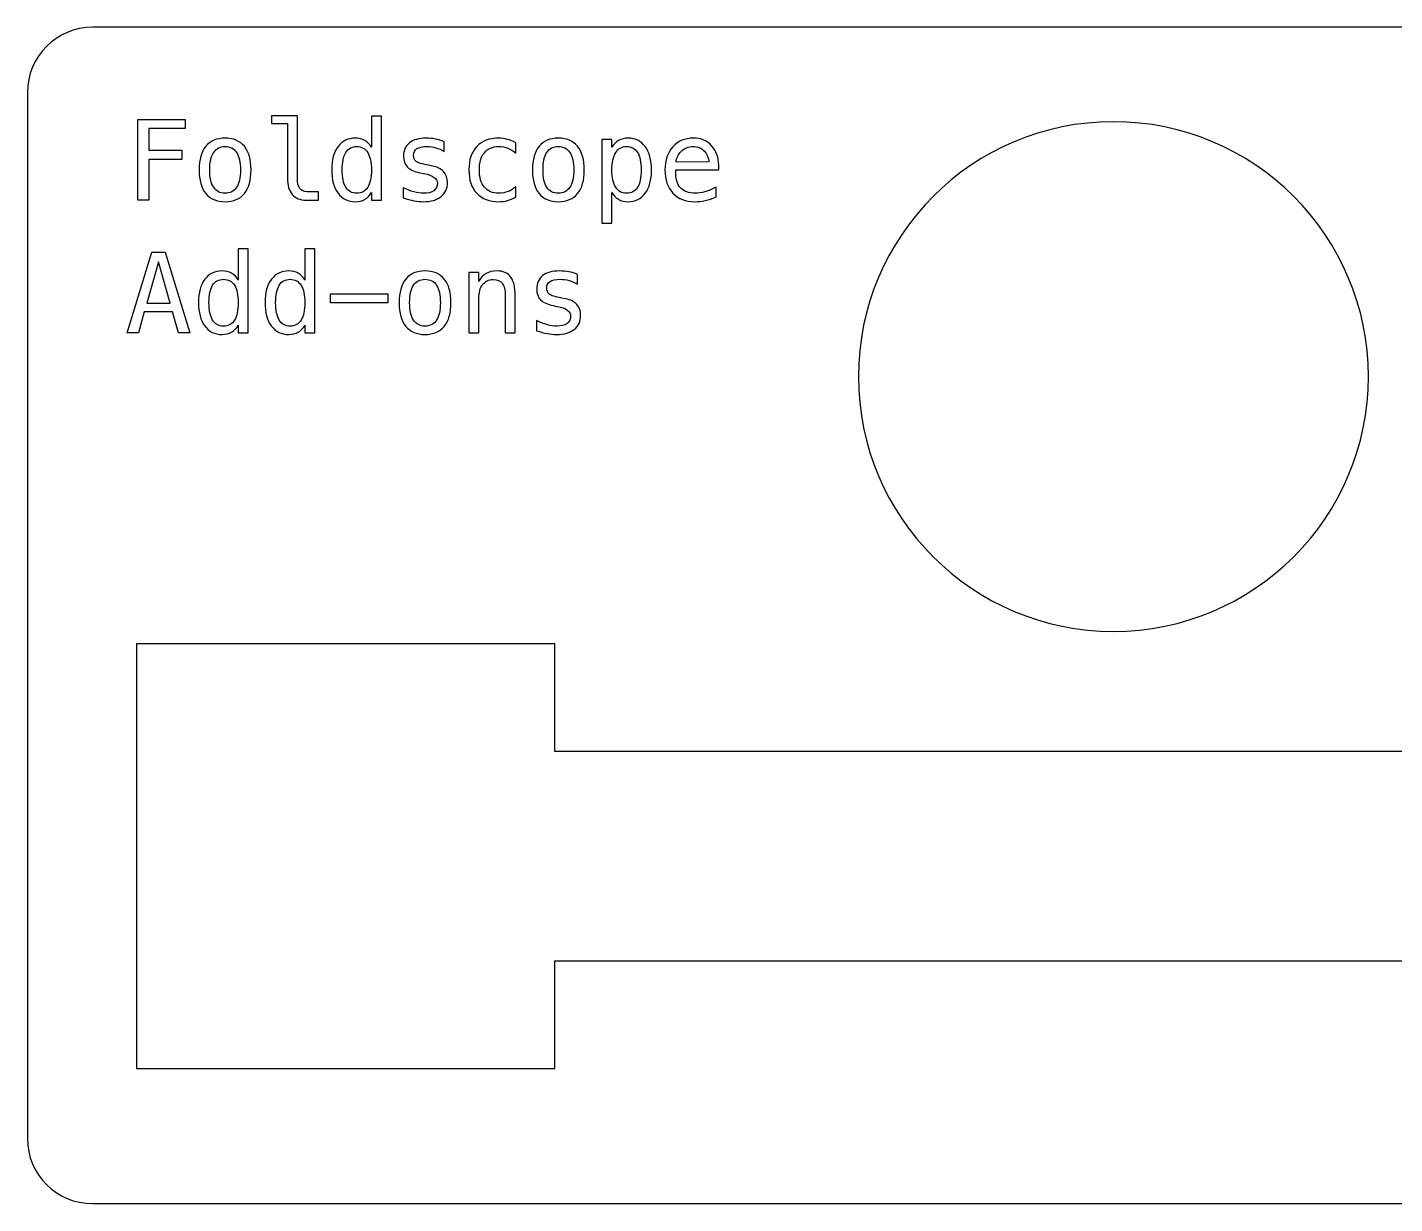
# Model space of a CAD drawing. Extents: x 30 to 231, y -227 to -37.
# Drawn here: x 30.6 to 135.2, y -226.7 to -136.7 of the extents above; entities that cross this region are included whole.
import ezdxf

# ---------------------------------------------------------------- set-up
doc = ezdxf.new("R2010")
doc.units = 0
doc.header["$MEASUREMENT"] = 0
doc.layers.add('LAYER_1', color=7, linetype='CONTINUOUS')

msp = doc.modelspace()

# ---------------------------------------------------------------- linework, layer by layer
at = {"layer": 'LAYER_1', "color": 250}
for points in [[(39.06, -143.76), (42.7, -143.76), (42.7, -144.46), (39.9, -144.46), (39.9, -146.11), (42.44, -146.11), (42.44, -146.82), (39.9, -146.82), (39.9, -149.93), (39.06, -149.93), (39.06, -143.76)], [(40.14, -153.92), (41.16, -153.92), (43.04, -160.09), (42.18, -160.09), (41.73, -158.48), (39.56, -158.48), (39.12, -160.09), (38.25, -160.09), (40.14, -153.92)], [(40.65, -154.65), (39.77, -157.81), (41.53, -157.81), (40.65, -154.65)], [(53.81, -157.1), (58.2, -157.1), (58.2, -157.8), (53.81, -157.8), (53.81, -157.1)], [(204.89, -194.12), (201.07, -192.12), (70.97, -192.12), (70.97, -183.87), (38.97, -183.87), (38.97, -216.37), (70.97, -216.37), (70.97, -208.12), (201.07, -208.12), (204.89, -206.12), (214.89, -206.12), (214.89, -194.12), (204.89, -194.12)]]:
    msp.add_lwpolyline(points, dxfattribs=at)
for points, knots in [([(230.62, -221.71), (230.62, -224.47), (228.38, -226.71), (225.62, -226.71), (225.62, -226.71), (35.62, -226.71), (35.62, -226.71), (32.86, -226.71), (30.62, -224.47), (30.62, -221.71), (30.62, -221.71), (30.62, -141.71), (30.62, -141.71), (30.62, -138.95), (32.86, -136.71), (35.62, -136.71), (35.62, -136.71), (225.62, -136.71), (225.62, -136.71), (228.38, -136.71), (230.62, -138.95), (230.62, -141.71), (230.62, -141.71), (230.62, -221.71), (230.62, -221.71)], [0, 0, 0, 0, 1, 1, 1, 2, 2, 2, 3, 3, 3, 4, 4, 4, 5, 5, 5, 6, 6, 6, 7, 7, 7, 8, 8, 8, 8]), ([(51.27, -148.26), (51.27, -148.6), (51.33, -148.86), (51.46, -149.03), (51.58, -149.2), (51.77, -149.29), (52.01, -149.29), (52.01, -149.29), (52.9, -149.29), (52.9, -149.29), (52.9, -149.29), (52.9, -149.93), (52.9, -149.93), (52.9, -149.93), (51.94, -149.93), (51.94, -149.93), (51.48, -149.93), (51.13, -149.79), (50.88, -149.49), (50.63, -149.2), (50.51, -148.79), (50.51, -148.26), (50.51, -148.26), (50.51, -144.07), (50.51, -144.07), (50.51, -144.07), (49.29, -144.07), (49.29, -144.07), (49.29, -144.07), (49.29, -143.47), (49.29, -143.47), (49.29, -143.47), (51.27, -143.47), (51.27, -143.47), (51.27, -143.47), (51.27, -148.26), (51.27, -148.26)], [0, 0, 0, 0, 1, 1, 1, 2, 2, 2, 3, 3, 3, 4, 4, 4, 5, 5, 5, 6, 6, 6, 7, 7, 7, 8, 8, 8, 9, 9, 9, 10, 10, 10, 11, 11, 11, 12, 12, 12, 12]), ([(56.94, -145.89), (56.94, -145.89), (56.94, -143.5), (56.94, -143.5), (56.94, -143.5), (57.7, -143.5), (57.7, -143.5), (57.7, -143.5), (57.7, -149.93), (57.7, -149.93), (57.7, -149.93), (56.94, -149.93), (56.94, -149.93), (56.94, -149.93), (56.94, -149.35), (56.94, -149.35), (56.81, -149.58), (56.64, -149.75), (56.43, -149.87), (56.22, -149.99), (55.98, -150.05), (55.7, -150.05), (55.14, -150.05), (54.7, -149.83), (54.38, -149.4), (54.06, -148.97), (53.9, -148.37), (53.9, -147.6), (53.9, -146.85), (54.06, -146.26), (54.38, -145.83), (54.71, -145.4), (55.15, -145.19), (55.7, -145.19), (55.98, -145.19), (56.23, -145.25), (56.44, -145.37), (56.65, -145.49), (56.82, -145.66), (56.94, -145.89)], [0, 0, 0, 0, 1, 1, 1, 2, 2, 2, 3, 3, 3, 4, 4, 4, 5, 5, 5, 6, 6, 6, 7, 7, 7, 8, 8, 8, 9, 9, 9, 10, 10, 10, 11, 11, 11, 12, 12, 12, 13, 13, 13, 13]), ([(133.19, -163.43), (133.19, -174.2), (124.46, -182.93), (113.69, -182.93), (102.92, -182.93), (94.19, -174.2), (94.19, -163.43), (94.19, -152.66), (102.92, -143.93), (113.69, -143.93), (124.46, -143.93), (133.19, -152.66), (133.19, -163.43)], [0, 0, 0, 0, 1, 1, 1, 2, 2, 2, 3, 3, 3, 4, 4, 4, 4]), ([(45.74, -145.19), (46.39, -145.19), (46.88, -145.4), (47.22, -145.81), (47.56, -146.23), (47.73, -146.83), (47.73, -147.62), (47.73, -148.41), (47.56, -149.01), (47.22, -149.43), (46.88, -149.84), (46.39, -150.05), (45.74, -150.05), (45.1, -150.05), (44.61, -149.84), (44.27, -149.43), (43.93, -149.01), (43.76, -148.41), (43.76, -147.62), (43.76, -146.83), (43.93, -146.23), (44.27, -145.81), (44.61, -145.4), (45.1, -145.19), (45.74, -145.19)], [0, 0, 0, 0, 1, 1, 1, 2, 2, 2, 3, 3, 3, 4, 4, 4, 5, 5, 5, 6, 6, 6, 7, 7, 7, 8, 8, 8, 8]), ([(62.51, -145.46), (62.51, -145.46), (62.51, -146.21), (62.51, -146.21), (62.29, -146.08), (62.08, -145.98), (61.85, -145.92), (61.63, -145.86), (61.41, -145.83), (61.18, -145.83), (60.84, -145.83), (60.58, -145.88), (60.41, -145.99), (60.24, -146.1), (60.16, -146.27), (60.16, -146.5), (60.16, -146.71), (60.22, -146.86), (60.35, -146.97), (60.47, -147.07), (60.79, -147.17), (61.29, -147.26), (61.29, -147.26), (61.6, -147.32), (61.6, -147.32), (61.98, -147.39), (62.26, -147.54), (62.46, -147.75), (62.65, -147.97), (62.75, -148.25), (62.75, -148.59), (62.75, -149.05), (62.58, -149.41), (62.26, -149.66), (61.93, -149.92), (61.48, -150.05), (60.9, -150.05), (60.68, -150.05), (60.44, -150.03), (60.18, -149.98), (59.93, -149.93), (59.66, -149.86), (59.37, -149.76), (59.37, -149.76), (59.37, -148.98), (59.37, -148.98), (59.65, -149.12), (59.93, -149.23), (60.18, -149.3), (60.44, -149.38), (60.69, -149.41), (60.92, -149.41), (61.26, -149.41), (61.52, -149.35), (61.7, -149.21), (61.89, -149.07), (61.98, -148.88), (61.98, -148.64), (61.98, -148.28), (61.64, -148.04), (60.97, -147.9), (60.97, -147.9), (60.93, -147.9), (60.93, -147.9), (60.93, -147.9), (60.65, -147.84), (60.65, -147.84), (60.21, -147.75), (59.89, -147.61), (59.69, -147.41), (59.49, -147.2), (59.39, -146.93), (59.39, -146.58), (59.39, -146.13), (59.54, -145.79), (59.84, -145.55), (60.14, -145.31), (60.57, -145.19), (61.12, -145.19), (61.37, -145.19), (61.61, -145.21), (61.84, -145.26), (62.07, -145.3), (62.29, -145.37), (62.51, -145.46)], [0, 0, 0, 0, 1, 1, 1, 2, 2, 2, 3, 3, 3, 4, 4, 4, 5, 5, 5, 6, 6, 6, 7, 7, 7, 8, 8, 8, 9, 9, 9, 10, 10, 10, 11, 11, 11, 12, 12, 12, 13, 13, 13, 14, 14, 14, 15, 15, 15, 16, 16, 16, 17, 17, 17, 18, 18, 18, 19, 19, 19, 20, 20, 20, 21, 21, 21, 22, 22, 22, 23, 23, 23, 24, 24, 24, 25, 25, 25, 26, 26, 26, 27, 27, 27, 28, 28, 28, 28]), ([(67.97, -149.69), (67.77, -149.81), (67.56, -149.9), (67.34, -149.96), (67.13, -150.02), (66.91, -150.05), (66.68, -150.05), (65.96, -150.05), (65.4, -149.84), (65, -149.41), (64.59, -148.98), (64.39, -148.38), (64.39, -147.62), (64.39, -146.86), (64.59, -146.26), (65, -145.83), (65.4, -145.4), (65.96, -145.19), (66.68, -145.19), (66.9, -145.19), (67.12, -145.22), (67.33, -145.28), (67.54, -145.33), (67.76, -145.42), (67.97, -145.54), (67.97, -145.54), (67.97, -146.34), (67.97, -146.34), (67.77, -146.16), (67.57, -146.03), (67.37, -145.95), (67.16, -145.87), (66.94, -145.83), (66.68, -145.83), (66.2, -145.83), (65.84, -145.99), (65.58, -146.3), (65.32, -146.61), (65.19, -147.05), (65.19, -147.62), (65.19, -148.19), (65.32, -148.63), (65.58, -148.94), (65.84, -149.25), (66.21, -149.41), (66.68, -149.41), (66.94, -149.41), (67.18, -149.36), (67.39, -149.28), (67.6, -149.2), (67.79, -149.08), (67.97, -148.91), (67.97, -148.91), (67.97, -149.69), (67.97, -149.69)], [0, 0, 0, 0, 1, 1, 1, 2, 2, 2, 3, 3, 3, 4, 4, 4, 5, 5, 5, 6, 6, 6, 7, 7, 7, 8, 8, 8, 9, 9, 9, 10, 10, 10, 11, 11, 11, 12, 12, 12, 13, 13, 13, 14, 14, 14, 15, 15, 15, 16, 16, 16, 17, 17, 17, 18, 18, 18, 18]), ([(71.23, -145.19), (71.87, -145.19), (72.36, -145.4), (72.7, -145.81), (73.04, -146.23), (73.22, -146.83), (73.22, -147.62), (73.22, -148.41), (73.05, -149.01), (72.71, -149.43), (72.37, -149.84), (71.88, -150.05), (71.23, -150.05), (70.59, -150.05), (70.1, -149.84), (69.76, -149.43), (69.42, -149.01), (69.25, -148.41), (69.25, -147.62), (69.25, -146.83), (69.42, -146.23), (69.76, -145.81), (70.1, -145.4), (70.59, -145.19), (71.23, -145.19)], [0, 0, 0, 0, 1, 1, 1, 2, 2, 2, 3, 3, 3, 4, 4, 4, 5, 5, 5, 6, 6, 6, 7, 7, 7, 8, 8, 8, 8]), ([(75.33, -149.35), (75.33, -149.35), (75.33, -151.69), (75.33, -151.69), (75.33, -151.69), (74.57, -151.69), (74.57, -151.69), (74.57, -151.69), (74.57, -145.3), (74.57, -145.3), (74.57, -145.3), (75.33, -145.3), (75.33, -145.3), (75.33, -145.3), (75.33, -145.89), (75.33, -145.89), (75.46, -145.66), (75.63, -145.49), (75.84, -145.37), (76.05, -145.25), (76.29, -145.19), (76.57, -145.19), (77.13, -145.19), (77.57, -145.41), (77.88, -145.84), (78.2, -146.27), (78.36, -146.87), (78.36, -147.64), (78.36, -148.39), (78.2, -148.98), (77.88, -149.41), (77.56, -149.84), (77.12, -150.05), (76.57, -150.05), (76.29, -150.05), (76.04, -149.99), (75.83, -149.87), (75.62, -149.75), (75.45, -149.58), (75.33, -149.35)], [0, 0, 0, 0, 1, 1, 1, 2, 2, 2, 3, 3, 3, 4, 4, 4, 5, 5, 5, 6, 6, 6, 7, 7, 7, 8, 8, 8, 9, 9, 9, 10, 10, 10, 11, 11, 11, 12, 12, 12, 13, 13, 13, 13]), ([(83.51, -147.24), (83.51, -147.24), (83.51, -147.61), (83.51, -147.61), (83.51, -147.61), (80.21, -147.61), (80.21, -147.61), (80.21, -147.61), (80.21, -147.63), (80.21, -147.63), (80.19, -148.26), (80.31, -148.72), (80.58, -148.99), (80.84, -149.27), (81.21, -149.41), (81.69, -149.41), (81.93, -149.41), (82.19, -149.37), (82.45, -149.29), (82.72, -149.21), (83, -149.1), (83.3, -148.94), (83.3, -148.94), (83.3, -149.69), (83.3, -149.69), (83.01, -149.81), (82.73, -149.9), (82.46, -149.96), (82.19, -150.02), (81.93, -150.05), (81.68, -150.05), (80.96, -150.05), (80.4, -149.83), (80, -149.4), (79.59, -148.97), (79.39, -148.38), (79.39, -147.62), (79.39, -146.88), (79.59, -146.29), (79.98, -145.85), (80.38, -145.41), (80.91, -145.19), (81.57, -145.19), (82.16, -145.19), (82.63, -145.39), (82.97, -145.79), (83.31, -146.19), (83.49, -146.67), (83.51, -147.24)], [0, 0, 0, 0, 1, 1, 1, 2, 2, 2, 3, 3, 3, 4, 4, 4, 5, 5, 5, 6, 6, 6, 7, 7, 7, 8, 8, 8, 9, 9, 9, 10, 10, 10, 11, 11, 11, 12, 12, 12, 13, 13, 13, 14, 14, 14, 15, 15, 15, 16, 16, 16, 16]), ([(45.74, -145.83), (45.36, -145.83), (45.07, -145.98), (44.87, -146.28), (44.67, -146.58), (44.57, -147.03), (44.57, -147.62), (44.57, -148.21), (44.67, -148.65), (44.87, -148.95), (45.07, -149.25), (45.36, -149.41), (45.74, -149.41), (46.13, -149.41), (46.43, -149.25), (46.62, -148.95), (46.82, -148.65), (46.92, -148.21), (46.92, -147.62), (46.92, -147.03), (46.82, -146.58), (46.62, -146.28), (46.43, -145.98), (46.13, -145.83), (45.74, -145.83)], [0, 0, 0, 0, 1, 1, 1, 2, 2, 2, 3, 3, 3, 4, 4, 4, 5, 5, 5, 6, 6, 6, 7, 7, 7, 8, 8, 8, 8]), ([(54.7, -147.62), (54.7, -148.21), (54.8, -148.65), (54.98, -148.95), (55.17, -149.26), (55.45, -149.41), (55.81, -149.41), (56.18, -149.41), (56.46, -149.25), (56.65, -148.95), (56.84, -148.65), (56.94, -148.2), (56.94, -147.62), (56.94, -147.03), (56.84, -146.59), (56.65, -146.29), (56.46, -145.98), (56.18, -145.83), (55.81, -145.83), (55.45, -145.83), (55.17, -145.98), (54.98, -146.28), (54.8, -146.58), (54.7, -147.03), (54.7, -147.62)], [0, 0, 0, 0, 1, 1, 1, 2, 2, 2, 3, 3, 3, 4, 4, 4, 5, 5, 5, 6, 6, 6, 7, 7, 7, 8, 8, 8, 8]), ([(71.23, -145.83), (70.84, -145.83), (70.55, -145.98), (70.35, -146.28), (70.16, -146.58), (70.06, -147.03), (70.06, -147.62), (70.06, -148.21), (70.16, -148.65), (70.35, -148.95), (70.55, -149.25), (70.84, -149.41), (71.23, -149.41), (71.62, -149.41), (71.91, -149.25), (72.11, -148.95), (72.31, -148.65), (72.41, -148.21), (72.41, -147.62), (72.41, -147.03), (72.31, -146.58), (72.11, -146.28), (71.91, -145.98), (71.62, -145.83), (71.23, -145.83)], [0, 0, 0, 0, 1, 1, 1, 2, 2, 2, 3, 3, 3, 4, 4, 4, 5, 5, 5, 6, 6, 6, 7, 7, 7, 8, 8, 8, 8]), ([(77.56, -147.62), (77.56, -147.03), (77.47, -146.58), (77.29, -146.28), (77.1, -145.98), (76.82, -145.83), (76.46, -145.83), (76.09, -145.83), (75.81, -145.98), (75.62, -146.29), (75.43, -146.59), (75.33, -147.03), (75.33, -147.62), (75.33, -148.2), (75.43, -148.65), (75.62, -148.95), (75.81, -149.25), (76.09, -149.41), (76.46, -149.41), (76.82, -149.41), (77.1, -149.26), (77.29, -148.95), (77.47, -148.65), (77.56, -148.21), (77.56, -147.62)], [0, 0, 0, 0, 1, 1, 1, 2, 2, 2, 3, 3, 3, 4, 4, 4, 5, 5, 5, 6, 6, 6, 7, 7, 7, 8, 8, 8, 8]), ([(82.75, -147.01), (82.72, -146.69), (82.6, -146.42), (82.4, -146.18), (82.2, -145.95), (81.91, -145.83), (81.54, -145.83), (81.17, -145.83), (80.87, -145.95), (80.63, -146.2), (80.39, -146.44), (80.27, -146.71), (80.24, -147.02), (80.24, -147.02), (82.75, -147.01), (82.75, -147.01)], [0, 0, 0, 0, 1, 1, 1, 2, 2, 2, 3, 3, 3, 4, 4, 4, 5, 5, 5, 5]), ([(46.74, -156.05), (46.74, -156.05), (46.74, -153.66), (46.74, -153.66), (46.74, -153.66), (47.51, -153.66), (47.51, -153.66), (47.51, -153.66), (47.51, -160.09), (47.51, -160.09), (47.51, -160.09), (46.74, -160.09), (46.74, -160.09), (46.74, -160.09), (46.74, -159.51), (46.74, -159.51), (46.62, -159.74), (46.45, -159.91), (46.24, -160.03), (46.03, -160.15), (45.78, -160.21), (45.51, -160.21), (44.95, -160.21), (44.51, -159.99), (44.19, -159.56), (43.87, -159.13), (43.71, -158.53), (43.71, -157.76), (43.71, -157.01), (43.87, -156.42), (44.19, -155.99), (44.51, -155.56), (44.95, -155.35), (45.51, -155.35), (45.79, -155.35), (46.03, -155.41), (46.24, -155.53), (46.46, -155.65), (46.62, -155.82), (46.74, -156.05)], [0, 0, 0, 0, 1, 1, 1, 2, 2, 2, 3, 3, 3, 4, 4, 4, 5, 5, 5, 6, 6, 6, 7, 7, 7, 8, 8, 8, 9, 9, 9, 10, 10, 10, 11, 11, 11, 12, 12, 12, 13, 13, 13, 13]), ([(51.84, -156.05), (51.84, -156.05), (51.84, -153.66), (51.84, -153.66), (51.84, -153.66), (52.6, -153.66), (52.6, -153.66), (52.6, -153.66), (52.6, -160.09), (52.6, -160.09), (52.6, -160.09), (51.84, -160.09), (51.84, -160.09), (51.84, -160.09), (51.84, -159.51), (51.84, -159.51), (51.72, -159.74), (51.55, -159.91), (51.34, -160.03), (51.12, -160.15), (50.88, -160.21), (50.61, -160.21), (50.05, -160.21), (49.61, -159.99), (49.28, -159.56), (48.96, -159.13), (48.8, -158.53), (48.8, -157.76), (48.8, -157.01), (48.96, -156.42), (49.29, -155.99), (49.61, -155.56), (50.05, -155.35), (50.61, -155.35), (50.88, -155.35), (51.13, -155.41), (51.34, -155.53), (51.55, -155.65), (51.72, -155.82), (51.84, -156.05)], [0, 0, 0, 0, 1, 1, 1, 2, 2, 2, 3, 3, 3, 4, 4, 4, 5, 5, 5, 6, 6, 6, 7, 7, 7, 8, 8, 8, 9, 9, 9, 10, 10, 10, 11, 11, 11, 12, 12, 12, 13, 13, 13, 13]), ([(61.04, -155.35), (61.68, -155.35), (62.17, -155.56), (62.51, -155.97), (62.85, -156.39), (63.02, -156.99), (63.02, -157.78), (63.02, -158.57), (62.85, -159.17), (62.51, -159.59), (62.17, -160), (61.68, -160.21), (61.04, -160.21), (60.39, -160.21), (59.9, -160), (59.56, -159.59), (59.23, -159.17), (59.06, -158.57), (59.06, -157.78), (59.06, -156.99), (59.23, -156.39), (59.56, -155.97), (59.9, -155.56), (60.39, -155.35), (61.04, -155.35)], [0, 0, 0, 0, 1, 1, 1, 2, 2, 2, 3, 3, 3, 4, 4, 4, 5, 5, 5, 6, 6, 6, 7, 7, 7, 8, 8, 8, 8]), ([(67.93, -157.22), (67.93, -157.22), (67.93, -160.09), (67.93, -160.09), (67.93, -160.09), (67.17, -160.09), (67.17, -160.09), (67.17, -160.09), (67.17, -157.22), (67.17, -157.22), (67.17, -156.81), (67.09, -156.5), (66.95, -156.3), (66.8, -156.11), (66.57, -156.01), (66.26, -156.01), (65.91, -156.01), (65.63, -156.14), (65.44, -156.39), (65.25, -156.64), (65.15, -157), (65.15, -157.47), (65.15, -157.47), (65.15, -160.09), (65.15, -160.09), (65.15, -160.09), (64.39, -160.09), (64.39, -160.09), (64.39, -160.09), (64.39, -155.46), (64.39, -155.46), (64.39, -155.46), (65.15, -155.46), (65.15, -155.46), (65.15, -155.46), (65.15, -156.15), (65.15, -156.15), (65.29, -155.89), (65.47, -155.69), (65.7, -155.55), (65.93, -155.42), (66.21, -155.35), (66.53, -155.35), (67, -155.35), (67.35, -155.5), (67.58, -155.81), (67.82, -156.12), (67.93, -156.59), (67.93, -157.22)], [0, 0, 0, 0, 1, 1, 1, 2, 2, 2, 3, 3, 3, 4, 4, 4, 5, 5, 5, 6, 6, 6, 7, 7, 7, 8, 8, 8, 9, 9, 9, 10, 10, 10, 11, 11, 11, 12, 12, 12, 13, 13, 13, 14, 14, 14, 15, 15, 15, 16, 16, 16, 16]), ([(72.71, -155.62), (72.71, -155.62), (72.71, -156.37), (72.71, -156.37), (72.49, -156.24), (72.27, -156.14), (72.05, -156.08), (71.83, -156.02), (71.6, -155.99), (71.38, -155.99), (71.03, -155.99), (70.77, -156.04), (70.6, -156.15), (70.43, -156.26), (70.35, -156.43), (70.35, -156.66), (70.35, -156.87), (70.41, -157.02), (70.54, -157.13), (70.67, -157.23), (70.98, -157.33), (71.49, -157.42), (71.49, -157.42), (71.79, -157.48), (71.79, -157.48), (72.17, -157.55), (72.46, -157.7), (72.65, -157.91), (72.85, -158.13), (72.94, -158.41), (72.94, -158.75), (72.94, -159.21), (72.78, -159.57), (72.45, -159.82), (72.13, -160.08), (71.68, -160.21), (71.1, -160.21), (70.87, -160.21), (70.63, -160.19), (70.38, -160.14), (70.13, -160.09), (69.86, -160.02), (69.56, -159.92), (69.56, -159.92), (69.56, -159.14), (69.56, -159.14), (69.85, -159.28), (70.12, -159.39), (70.38, -159.46), (70.64, -159.54), (70.88, -159.57), (71.12, -159.57), (71.45, -159.57), (71.71, -159.51), (71.9, -159.37), (72.08, -159.23), (72.17, -159.04), (72.17, -158.8), (72.17, -158.44), (71.84, -158.2), (71.16, -158.06), (71.16, -158.06), (71.13, -158.06), (71.13, -158.06), (71.13, -158.06), (70.84, -158), (70.84, -158), (70.4, -157.91), (70.08, -157.77), (69.88, -157.57), (69.68, -157.36), (69.58, -157.09), (69.58, -156.74), (69.58, -156.29), (69.73, -155.95), (70.03, -155.71), (70.33, -155.47), (70.76, -155.35), (71.32, -155.35), (71.57, -155.35), (71.8, -155.37), (72.03, -155.42), (72.26, -155.46), (72.49, -155.53), (72.71, -155.62)], [0, 0, 0, 0, 1, 1, 1, 2, 2, 2, 3, 3, 3, 4, 4, 4, 5, 5, 5, 6, 6, 6, 7, 7, 7, 8, 8, 8, 9, 9, 9, 10, 10, 10, 11, 11, 11, 12, 12, 12, 13, 13, 13, 14, 14, 14, 15, 15, 15, 16, 16, 16, 17, 17, 17, 18, 18, 18, 19, 19, 19, 20, 20, 20, 21, 21, 21, 22, 22, 22, 23, 23, 23, 24, 24, 24, 25, 25, 25, 26, 26, 26, 27, 27, 27, 28, 28, 28, 28]), ([(44.51, -157.78), (44.51, -158.37), (44.6, -158.81), (44.79, -159.11), (44.98, -159.42), (45.25, -159.57), (45.62, -159.57), (45.99, -159.57), (46.27, -159.41), (46.46, -159.11), (46.65, -158.81), (46.74, -158.36), (46.74, -157.78), (46.74, -157.19), (46.65, -156.75), (46.46, -156.45), (46.27, -156.14), (45.99, -155.99), (45.62, -155.99), (45.25, -155.99), (44.98, -156.14), (44.79, -156.44), (44.6, -156.74), (44.51, -157.19), (44.51, -157.78)], [0, 0, 0, 0, 1, 1, 1, 2, 2, 2, 3, 3, 3, 4, 4, 4, 5, 5, 5, 6, 6, 6, 7, 7, 7, 8, 8, 8, 8]), ([(49.61, -157.78), (49.61, -158.37), (49.7, -158.81), (49.89, -159.11), (50.07, -159.42), (50.35, -159.57), (50.72, -159.57), (51.08, -159.57), (51.36, -159.41), (51.55, -159.11), (51.75, -158.81), (51.84, -158.36), (51.84, -157.78), (51.84, -157.19), (51.75, -156.75), (51.55, -156.45), (51.36, -156.14), (51.08, -155.99), (50.72, -155.99), (50.35, -155.99), (50.07, -156.14), (49.89, -156.44), (49.7, -156.74), (49.61, -157.19), (49.61, -157.78)], [0, 0, 0, 0, 1, 1, 1, 2, 2, 2, 3, 3, 3, 4, 4, 4, 5, 5, 5, 6, 6, 6, 7, 7, 7, 8, 8, 8, 8]), ([(61.04, -155.99), (60.65, -155.99), (60.36, -156.14), (60.16, -156.44), (59.96, -156.74), (59.86, -157.19), (59.86, -157.78), (59.86, -158.37), (59.96, -158.81), (60.16, -159.11), (60.36, -159.41), (60.65, -159.57), (61.04, -159.57), (61.42, -159.57), (61.72, -159.41), (61.92, -159.11), (62.12, -158.81), (62.21, -158.37), (62.21, -157.78), (62.21, -157.19), (62.12, -156.74), (61.92, -156.44), (61.72, -156.14), (61.42, -155.99), (61.04, -155.99)], [0, 0, 0, 0, 1, 1, 1, 2, 2, 2, 3, 3, 3, 4, 4, 4, 5, 5, 5, 6, 6, 6, 7, 7, 7, 8, 8, 8, 8])]:
    msp.add_open_spline(points, degree=3, knots=knots, dxfattribs=at)

doc.saveas('drawing.dxf')
